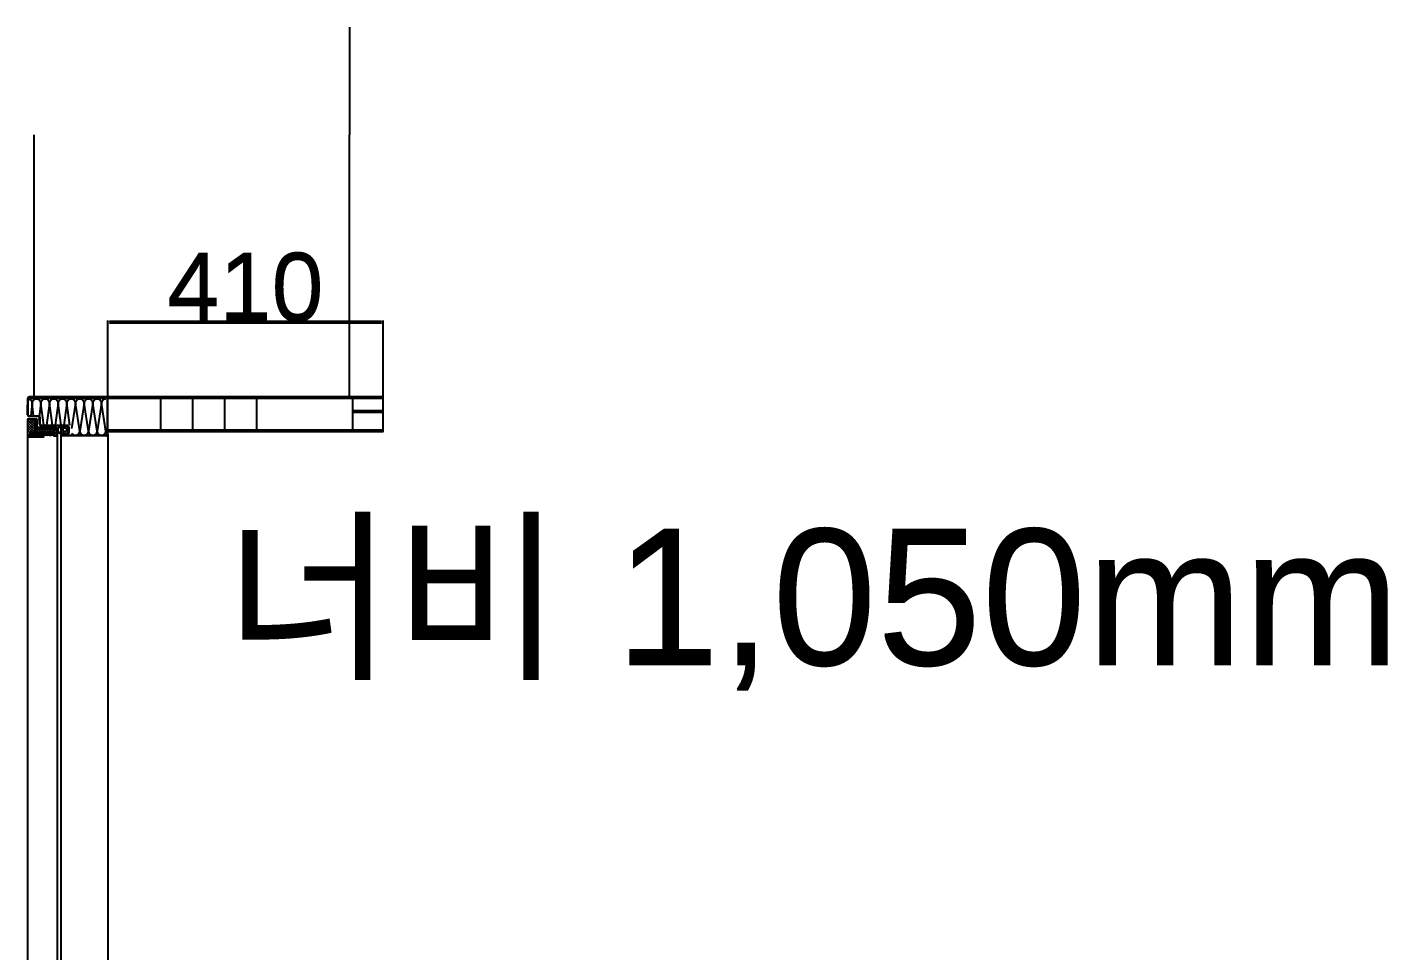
# Model space of a CAD drawing. Header units: millimetres. Extents: x 55547 to 190849, y 191990 to 326950.
# Drawn here: x 182517 to 184544, y 221933 to 223308 of the extents above; entities that cross this region are included whole.
import ezdxf
from ezdxf.lldxf.tags import DXFTag

# ---------------------------------------------------------------- set-up
doc = ezdxf.new("R2010")
doc.units = ezdxf.units.MM
doc.linetypes.add('ACAD_ISO02W100', pattern=[15, 12, -3])
doc.layers.get('Defpoints').update_dxf_attribs({"color": 144})
for name, color, linetype in [('000_50T 1pcs', 3, 'Continuous'), ('000_삭제분', 4, 'Continuous'), ('PH', 5, 'PHANTOM'), ('YE-E-WALL-C', 2, 'Continuous'), ('도면층2', 1, 'ACAD_ISO02W100')]:
    doc.layers.add(name, color=color, linetype=linetype)
for name, color, linetype, lineweight in [('D', 2, 'Continuous', 15), ('HA', 6, 'Continuous', 5), ('외형선', 4, 'Continuous', 30)]:
    doc.layers.add(name, color=color, linetype=linetype, lineweight=lineweight)
doc.layers.add('DEFPOINT', color=154, linetype='Continuous', plot=False)
doc.styles.get("Standard").update_dxf_attribs({"font": 'arial.ttf'})
tags = doc.linetypes.add('PHANTOM', pattern=[25, 12.5, -2.5, 2.5, -2.5, 2.5, -2.5]).pattern_tags.tags
tags[14:15] = [DXFTag(74, 4), DXFTag(75, 0), DXFTag(340, '0'), DXFTag(46, 1.0), DXFTag(50, 0.0), DXFTag(44, 0.0), DXFTag(45, 0.0)]
tags[12:13] = [DXFTag(74, 4), DXFTag(75, 0), DXFTag(340, '0'), DXFTag(46, 1.0), DXFTag(50, 0.0), DXFTag(44, 0.0), DXFTag(45, 0.0)]
tags[10:11] = [DXFTag(74, 4), DXFTag(75, 0), DXFTag(340, '0'), DXFTag(46, 1.0), DXFTag(50, 0.0), DXFTag(44, 0.0), DXFTag(45, 0.0)]
tags[8:9] = [DXFTag(74, 4), DXFTag(75, 0), DXFTag(340, '0'), DXFTag(46, 1.0), DXFTag(50, 0.0), DXFTag(44, 0.0), DXFTag(45, 0.0)]
tags[6:7] = [DXFTag(74, 4), DXFTag(75, 0), DXFTag(340, '0'), DXFTag(46, 1.0), DXFTag(50, 0.0), DXFTag(44, 0.0), DXFTag(45, 0.0)]
tags[4:5] = [DXFTag(74, 4), DXFTag(75, 0), DXFTag(340, '0'), DXFTag(46, 1.0), DXFTag(50, 0.0), DXFTag(44, 0.0), DXFTag(45, 0.0)]
doc.dimstyles.new('ISO-25', dxfattribs={"dimtxt": 2.5, "dimasz": 2.5, "dimexe": 1.25, "dimexo": 0.625, "dimtad": 1, "dimtxsty": 'Standard', "dimcen": 2.5, "dimadec": 0, "dimazin": 0, "dimtfac": 1, "dimtmove": 0, "dimatfit": 3, "dimfxl": 1, "dimarcsym": 0})
pattern_1 = [(45, (108307.9942, 131352.089), (-1.89403602, 1.89403602), []), (135, (108307.9942, 131352.089), (-1.89403602, -1.89403602), [])]
pattern_2 = [(45, (108302.4252, 131352.089), (-1.89403602, 1.89403602), []), (135, (108302.4252, 131352.089), (-1.89403602, -1.89403602), [])]
pattern_3 = [(315, (73353.5595, -206825.6686), (0.6313453403, 0.6313453403), [])]
pattern_4 = [(360, (77136.3494, -193284.7284), (5e-16, 1.964285714), [1.428571429, -0.535714286]), (90, (77136.3494, -193284.7284), (-1.964285714, 6e-16), [1.428571429, -0.535714286])]
pattern_5 = [(360, (77142.9225, -193277.8228), (5e-16, 1.964285714), [1.428571429, -0.535714286]), (90, (77142.9225, -193277.8228), (-1.964285714, 6e-16), [1.428571429, -0.535714286])]
pattern_6 = [(45, (109757.27, 133481.576), (-1.89403602, 1.89403602), []), (135, (109757.27, 133481.576), (-1.89403602, -1.89403602), [])]

# ---------------------------------------------------------------- blocks, each defined once
blk = doc.blocks.new('afasdfgadfgdfh')
at = {"color": 0, "lineweight": -3}
for p, q in [((1447570, 1260394), (1447570, 1260392)), ((1447570, 1260377), (1447570, 1260374)), ((1447570, 1260359), (1447570, 1260357)), ((1447581, 1260405), (1447571, 1260396)), ((1447581, 1260388), (1447571, 1260379)), ((1447581, 1260370), (1447571, 1260361)), ((1447572, 1260390), (1447581, 1260395)), ((1447572, 1260373), (1447581, 1260377)), ((1447572, 1260355), (1447581, 1260360)), ((1447587, 1260414), (1447581, 1260405)), ((1447581, 1260395), (1447581, 1260388)), ((1447581, 1260377), (1447581, 1260370)), ((1447581, 1260360), (1447584, 1260346)), ((1447594, 1260344), (1447589, 1260339)), ((1447642, 1260416), (1447590, 1260416)), ((1447598, 1260398), (1447633, 1260398)), ((1447598, 1260398), (1447598, 1260362)), ((1447633, 1260362), (1447598, 1260362)), ((1447633, 1260398), (1447633, 1260362)), ((1447637, 1260344), (1447643, 1260339)), ((1447651, 1260405), (1447645, 1260414)), ((1447647, 1260346), (1447651, 1260360)), ((1447660, 1260396), (1447651, 1260405)), ((1447651, 1260388), (1447651, 1260395)), ((1447651, 1260395), (1447659, 1260390)), ((1447660, 1260379), (1447651, 1260388)), ((1447651, 1260370), (1447651, 1260377)), ((1447651, 1260377), (1447659, 1260373)), ((1447660, 1260361), (1447651, 1260370)), ((1447651, 1260360), (1447659, 1260355)), ((1447661, 1260392), (1447661, 1260394)), ((1447661, 1260374), (1447661, 1260377)), ((1447661, 1260357), (1447661, 1260359)), ((1447608, 1260304), (1447613, 1260304)), ((1447608, 1260297), (1447624, 1260297)), ((1447619, 1260304), (1447623, 1260304))]:
    blk.add_line(p, q, dxfattribs=at)
for centre, radius, start, end in [((1447572, 1260394), 2.1, 128.6598, 180), ((1447572, 1260392), 1.4, 180, 288.4349), ((1447572, 1260377), 2.1, 128.6598, 180), ((1447572, 1260374), 1.4, 180, 288.4349), ((1447572, 1260359), 2.1, 128.6598, 180), ((1447572, 1260357), 1.4, 180, 288.4349), ((1447612, 1260329), 32.1, 147.6533, 261.5005), ((1447590, 1260412), 3.5, 90, 146.3099), ((1447597, 1260342), 3.5, 90, 140.7214), ((1447616, 1260263), 85.4, 77.2651, 102.7349), ((1447620, 1260329), 32.1, 278.4995, 32.3467), ((1447635, 1260342), 3.5, 39.2786, 90), ((1447642, 1260412), 3.5, 33.6901, 90), ((1447660, 1260392), 1.4, 251.5651, 0), ((1447660, 1260374), 1.4, 251.5651, 0), ((1447660, 1260357), 1.4, 251.5651, 0), ((1447659, 1260394), 2.1, 0, 51.3402), ((1447659, 1260377), 2.1, 0, 51.3402), ((1447659, 1260359), 2.1, 0, 51.3402), ((1447587, 1260325), 2.8, 95.5676, 281.9624), ((1447588, 1260336), 2.8, 69.0168, 255.4115), ((1447612, 1260329), 25.1, 168.6089, 182.3703), ((1447612, 1260329), 25.1, 195.1597, 212.1207), ((1447592, 1260313), 2.8, 125.3181, 311.7128), ((1447612, 1260329), 25.1, 224.9102, 245.0143), ((1447604, 1260305), 2.8, 158.2117, 344.6065), ((1447612, 1260329), 25.1, 257.8038, 260.8364), ((1447608, 1260304), 7, 261.5005, 270), ((1447608, 1260307), 3.5, 260.8364, 270), ((1447616, 1260304), 2.8, 180, 0), ((1447623, 1260307), 3.5, 270, 279.1636), ((1447620, 1260329), 25.1, 279.1636, 282.1962), ((1447624, 1260304), 7, 270, 278.4995), ((1447628, 1260305), 2.8, 195.3935, 21.7883), ((1447620, 1260329), 25.1, 294.9857, 315.0898), ((1447640, 1260313), 2.8, 228.2872, 54.6819), ((1447620, 1260329), 25.1, 327.8793, 344.8403), ((1447644, 1260336), 2.8, 284.5885, 110.9832), ((1447645, 1260325), 2.8, 258.0376, 84.4324), ((1447620, 1260329), 25.1, 357.6297, 11.3911)]:
    blk.add_arc(centre, radius, start, end, dxfattribs=at)
blk = doc.blocks.new('*D168')
at = {"layer": '000_50T 1pcs', "color": 0, "lineweight": -2, "transparency": 16777216}
for p, q in [((182636.7, 222758.7), (182636.7, 222871.5)), ((183044.2, 222870.2), (182639.2, 222870.2)), ((183046.7, 222758.7), (183046.7, 222871.5))]:
    blk.add_line(p, q, dxfattribs=at)
at = {"layer": '000_50T 1pcs', "color": 0, "transparency": 16777216}
for points in [[(182639.2, 222870.7), (182639.2, 222869.8), (182636.7, 222870.2)], [(183044.2, 222870.7), (183044.2, 222869.8), (183046.7, 222870.2)]]:
    blk.add_solid(points, dxfattribs=at)
at = {"layer": 'Defpoints', "color": 0, "transparency": 16777216}
for p in [(182636.7, 222870.2), (182636.7, 222758.1), (183046.7, 222758.1)]:
    blk.add_point(p, dxfattribs=at)
at = {"layer": '000_50T 1pcs', "color": 0, "transparency": 16777216, "insert": (182841.7, 222921.9), "char_height": 100, "attachment_point": 5}
blk.add_mtext('410', dxfattribs=at)
blk = doc.blocks.new('*D253')
at = {"layer": '000_삭제분', "color": 0, "lineweight": -2, "transparency": 16777216}
for p, q in [((182636.7, 222756.2), (182636.7, 222869)), ((183044.2, 222867.7), (182639.2, 222867.7)), ((183046.7, 222756.2), (183046.7, 222869))]:
    blk.add_line(p, q, dxfattribs=at)
at = {"layer": '000_삭제분', "color": 0, "transparency": 16777216}
for points in [[(182639.2, 222868.2), (182639.2, 222867.3), (182636.7, 222867.7)], [(183044.2, 222868.2), (183044.2, 222867.3), (183046.7, 222867.7)]]:
    blk.add_solid(points, dxfattribs=at)
at = {"layer": 'Defpoints', "color": 0, "transparency": 16777216}
for p in [(182636.7, 222867.7), (182636.7, 222755.6), (183046.7, 222755.6)]:
    blk.add_point(p, dxfattribs=at)
at = {"layer": '000_삭제분', "color": 0, "transparency": 16777216, "insert": (182841.7, 222919.4), "char_height": 100, "attachment_point": 5}
blk.add_mtext('410', dxfattribs=at)

msp = doc.modelspace()

# ---------------------------------------------------------------- hatches: boundary and pattern name
at = {"layer": '000_50T 1pcs', "transparency": 33554687}
h = msp.add_hatch(dxfattribs=at)
h.set_pattern_fill('HOUND', color=252, scale=30)
h.set_pattern_definition([(0, (-219906.05, 20855.125), (190.5, 47.625), [762, -381]), (90, (-219906.05, 20855.125), (-47.625, -190.5), [762, -381])])
h.paths.add_polyline_path([(183046.66, 222758.121), (183046.66, 222708.121), (182636.66, 222708.121), (182636.66, 222758.121)])
at = {"layer": '000_삭제분', "transparency": 33554687}
h = msp.add_hatch(dxfattribs=at)
h.set_pattern_fill('HOUND', color=1, scale=30)
h.set_pattern_definition([(0, (-219906.05, 20852.625), (190.5, 47.625), [762, -381]), (90, (-219906.05, 20852.625), (-47.625, -190.5), [762, -381])])
h.paths.add_polyline_path([(183046.66, 222755.621), (183046.66, 222705.621), (182636.66, 222705.621), (182636.66, 222755.621)])
at = {"layer": 'D'}
h = msp.add_hatch(dxfattribs=at)
h.set_pattern_fill('ANSI37', color=1, scale=21.428571, angle=360, style=0)
h.set_pattern_definition(pattern_1)
edge = h.paths.add_edge_path()
edge.add_line((182529.046, 222705.323), (182517.603, 222705.323))
edge.add_line((182517.603, 222705.323), (182517.603, 222724.612))
edge.add_arc((182518.26, 222724.156), 0.8, 124.771944, 145.228056, ccw=False)
edge.add_line((182517.804, 222724.813), (182527.555, 222724.813))
edge.add_line((182527.555, 222724.813), (182527.555, 222705.323))
h = msp.add_hatch(dxfattribs=at)
h.set_pattern_fill('ANSI37', color=1, scale=21.428571, angle=360, style=0)
h.set_pattern_definition(pattern_1)
edge = h.paths.add_edge_path()
edge.add_line((182529.046, 222705.323), (182517.603, 222705.323))
edge.add_line((182517.603, 222705.323), (182517.603, 222724.612))
edge.add_arc((182518.26, 222724.156), 0.8, 124.771944, 145.228056, ccw=False)
edge.add_line((182517.804, 222724.813), (182527.555, 222724.813))
edge.add_line((182527.555, 222724.813), (182527.555, 222705.323))
h = msp.add_hatch(dxfattribs=at)
h.set_pattern_fill('ANSI37', color=1, scale=21.428571, angle=360, style=0)
h.set_pattern_definition(pattern_2)
h.paths.add_polyline_path([(182555.222, 222709.117), (182555.222, 222704.555), (182531.843, 222704.555), (182531.843, 222709.117)])
h = msp.add_hatch(dxfattribs=at)
h.set_pattern_fill('ANSI37', color=1, scale=21.428571, angle=360, style=0)
h.set_pattern_definition(pattern_2)
h.paths.add_polyline_path([(182555.222, 222709.117), (182555.222, 222704.555), (182531.843, 222704.555), (182531.843, 222709.117)])
at = {"layer": 'HA'}
h = msp.add_hatch(dxfattribs=at)
h.set_pattern_fill('ANGLE', color=4, scale=7.142857, angle=360, style=0)
h.set_pattern_definition(pattern_5)
h.paths.add_polyline_path([(182530.593, 222703.827), (182530.593, 222722.499), (182529.595, 222722.499), (182529.595, 222703.827)])
h = msp.add_hatch(dxfattribs=at)
h.set_pattern_fill('ANGLE', color=4, scale=7.142857, angle=360, style=0)
h.set_pattern_definition(pattern_5)
h.paths.add_polyline_path([(182530.593, 222703.827), (182530.593, 222722.499), (182529.595, 222722.499), (182529.595, 222703.827)])
h = msp.add_hatch(dxfattribs=at)
h.set_pattern_fill('ANGLE', color=4, scale=7.142857, angle=360, style=0)
h.set_pattern_definition(pattern_4)
h.paths.add_polyline_path([(182541.522, 222697.83), (182541.522, 222701.487), (182517.603, 222701.487), (182517.603, 222697.83)])
h = msp.add_hatch(dxfattribs=at)
h.set_pattern_fill('ANGLE', color=4, scale=7.142857, angle=360, style=0)
h.set_pattern_definition(pattern_4)
h.paths.add_polyline_path([(182541.522, 222697.83), (182541.522, 222701.487), (182517.603, 222701.487), (182517.603, 222697.83)])
h = msp.add_hatch(dxfattribs=at)
h.set_pattern_fill('ANSI37', color=1, scale=21.428571, angle=360, style=0)
h.set_pattern_definition(pattern_6)
h.paths.add_polyline_path([(182560.451, 222709.583), (182556.186, 222709.583), (182556.186, 222698.851), (182560.451, 222698.851)])
h = msp.add_hatch(dxfattribs=at)
h.set_pattern_fill('ANSI37', color=1, scale=21.428571, angle=360, style=0)
h.set_pattern_definition(pattern_6)
h.paths.add_polyline_path([(182560.451, 222709.583), (182556.186, 222709.583), (182556.186, 222698.851), (182560.451, 222698.851)])
at = {"layer": '도면층2', "ltscale": 10}
h = msp.add_hatch(dxfattribs=at)
h.set_pattern_fill('ANSI31', color=0, scale=7.142857, angle=270)
h.set_pattern_definition(pattern_3)
edge = h.paths.add_edge_path()
edge.add_line((182553.476, 222703.499), (182529.298, 222703.499))
edge.add_line((182529.298, 222703.499), (182529.298, 222722.499))
edge.add_line((182529.298, 222722.499), (182527.698, 222722.499))
edge.add_line((182527.698, 222722.499), (182527.698, 222705.099))
edge.add_line((182527.698, 222705.099), (182521.389, 222705.102))
edge.add_arc((182521.389, 222703.502), 1.6, 90, 270)
edge.add_line((182521.389, 222701.902), (182542.051, 222701.902))
edge.add_line((182542.051, 222701.902), (182542.051, 222700.302))
edge.add_line((182542.051, 222700.302), (182553.477, 222700.299))
edge.add_arc((182553.476, 222701.899), 1.6, 270.03459, 450.000002)
h = msp.add_hatch(dxfattribs=at)
h.set_pattern_fill('ANSI31', color=0, scale=7.142857, angle=270)
h.set_pattern_definition(pattern_3)
edge = h.paths.add_edge_path()
edge.add_line((182553.476, 222703.499), (182529.298, 222703.499))
edge.add_line((182529.298, 222703.499), (182529.298, 222722.499))
edge.add_line((182529.298, 222722.499), (182527.698, 222722.499))
edge.add_line((182527.698, 222722.499), (182527.698, 222705.099))
edge.add_line((182527.698, 222705.099), (182521.389, 222705.102))
edge.add_arc((182521.389, 222703.502), 1.6, 90, 270)
edge.add_line((182521.389, 222701.902), (182542.051, 222701.902))
edge.add_line((182542.051, 222701.902), (182542.051, 222700.302))
edge.add_line((182542.051, 222700.302), (182553.477, 222700.299))
edge.add_arc((182553.476, 222701.899), 1.6, 270.03459, 450.000002)
at = {"layer": '외형선'}
h = msp.add_hatch(color=221, dxfattribs=at)
h.dxf.hatch_style = 1
h.paths.add_polyline_path([(182532.729, 222710.793), (182560.142, 222710.793), (182560.142, 222712.081), (182532.729, 222712.081)])
h = msp.add_hatch(color=221, dxfattribs=at)
h.dxf.hatch_style = 1
h.paths.add_polyline_path([(182532.729, 222710.793), (182560.142, 222710.793), (182560.142, 222712.081), (182532.729, 222712.081)])

# ---------------------------------------------------------------- linework, layer by layer
at = {"lineweight": 15}
for p, q in [((182516.66, 222755.121, 0), (182516.66, 222731.121, 0)), ((182518.26, 222755.121, 0), (182518.26, 222731.121, 0)), ((182531.66, 222758.121, 0), (182519.66, 222758.121, 0)), ((182531.66, 222756.521, 0), (182519.66, 222756.521, 0)), ((182631.66, 222756.521, 0), (182521.66, 222756.521, 0)), ((182521.66, 222756.521, 0), (182521.66, 222754.921, 0)), ((182631.66, 222754.921, 0), (182521.66, 222754.921, 0)), ((182531.66, 222758.121, 0), (182531.66, 222756.521, 0)), ((182621.66, 222758.121, 0), (182633.66, 222758.121, 0)), ((182621.66, 222758.121, 0), (182621.66, 222756.521, 0)), ((182621.66, 222756.521, 0), (182633.66, 222756.521, 0)), ((182631.66, 222756.521, 0), (182631.66, 222754.921, 0)), ((182635.06, 222755.121, 0), (182635.06, 222702.121, 0)), ((182636.66, 222755.121, 0), (182636.66, 222702.121, 0)), ((182516.66, 222731.121, 0), (182516.66, 222746.121, 0)), ((182518.26, 222731.121, 0), (182518.26, 222746.121, 0)), ((182516.66, 222724.122, 0), (182516.66, 220608.404, 0)), ((182516.66, 222724.122, 0), (182516.66, 220608.404, 0)), ((182516.66, 222724.122, 0), (182516.66, 220608.404, 0)), ((182533.26, 222729.721, 0), (182519.66, 222729.721, 0)), ((182533.26, 222728.121, 0), (182519.66, 222728.121, 0)), ((182534.66, 222717.121, 0), (182534.66, 222726.721, 0)), ((182536.26, 222717.121, 0), (182536.26, 222726.721, 0)), ((182576.26, 222715.721, 0), (182537.66, 222715.721, 0)), ((182576.26, 222714.121, 0), (182537.66, 222714.121, 0)), ((182577.66, 222712.721, 0), (182577.66, 222704.521, 0)), ((182579.26, 222712.721, 0), (182579.26, 222704.521, 0)), ((182517.46, 222701.899, 0), (182517.46, 220608.404, 0)), ((182517.46, 222701.899, 0), (182517.46, 220608.404, 0)), ((182517.46, 222701.899, 0), (182517.46, 220608.372, 0)), ((182560.86, 222700.299, 0), (182560.86, 220610.595, 0)), ((182560.86, 222700.299, 0), (182560.86, 220610.595, 0)), ((182560.86, 222700.299, 0), (182560.86, 220610.595, 0)), ((182561.66, 222709.193, 0), (182561.66, 220610.627, 0)), ((182561.66, 222709.193, 0), (182561.66, 220610.627, 0)), ((182561.66, 222709.193, 0), (182561.66, 220610.627, 0)), ((182576.26, 222703.121, 0), (182568.66, 222703.121, 0)), ((182576.26, 222701.521, 0), (182568.66, 222701.521, 0)), ((182633.66, 222700.721, 0), (182568.66, 222700.721, 0)), ((182633.66, 222699.121, 0), (182568.66, 222699.121, 0))]:
    msp.add_line(p, q, dxfattribs=at)
at = {"color": 251, "elevation": 0}
for points in [[(182516.86, 222754.672, -0.44691259), (182524.023, 222748.259), (182522.265, 222729.721)], [(182525.781, 222729.721), (182524.023, 222748.259, -1), (182536.928, 222748.259), (182533.86, 222723.357)], [(182541.568, 222715.721), (182536.928, 222748.259, -1), (182549.833, 222748.259), (182545.193, 222715.721)], [(182554.473, 222715.721), (182549.833, 222748.259, -1), (182562.738, 222748.259), (182558.098, 222715.721)], [(182567.378, 222715.721), (182562.738, 222748.259, -1), (182575.643, 222748.259), (182571.003, 222715.721)], [(182580.283, 222715.721), (182575.643, 222748.259, -1), (182588.548, 222748.259), (182582.86, 222710.632)], [(182633.66, 222707.187), (182627.263, 222748.259, -0.41170563), (182633.66, 222754.711, -0.41170563)], [(182582.86, 222703.872, 0.78005006), (182595, 222706.918), (182588.548, 222748.259), (182582.86, 222710.632)]]:
    msp.add_lwpolyline(points, format="xyb", dxfattribs=at)
for points in [[(182588.548, 222748.259, -1), (182601.453, 222748.259), (182595, 222706.918)], [(182601.453, 222748.259, -1), (182614.358, 222748.259), (182607.905, 222706.918)], [(182614.358, 222748.259, -1), (182627.263, 222748.259), (182620.81, 222706.918)], [(182601.453, 222748.259), (182595, 222706.918, 1), (182607.905, 222706.918)], [(182614.358, 222748.259), (182607.905, 222706.918, 1), (182620.81, 222706.918)], [(182627.263, 222748.259), (182620.81, 222706.918, 1), (182633.715, 222706.918)]]:
    msp.add_lwpolyline(points, format="xyb", close=True, dxfattribs=at)
for points in [[(182525.781, 222729.721), (182524.023, 222748.259), (182522.265, 222729.721)], [(182541.568, 222715.721), (182536.928, 222748.259), (182533.86, 222723.357)], [(182554.473, 222715.721), (182549.833, 222748.259), (182545.193, 222715.721)], [(182567.378, 222715.721), (182562.738, 222748.259), (182558.098, 222715.721)], [(182580.283, 222715.721), (182575.643, 222748.259), (182571.003, 222715.721)]]:
    msp.add_lwpolyline(points, dxfattribs=at)
at = {"lineweight": 15}
for centre, radius, start, end in [((182519.66, 222755.121, 0), 3, 90, 180), ((182519.66, 222755.121, 0), 1.4, 90, 180), ((182633.66, 222755.121, 0), 3, 0, 90), ((182633.66, 222755.121, 0), 1.4, 0, 90), ((182519.66, 222731.121, 0), 3, 180, 270), ((182518.26, 222724.121, 0), 1.6, 90, 180), ((182518.26, 222724.121, 0), 1.6, 90, 180), ((182518.26, 222724.121, 0), 0.8, 90, 180), ((182518.26, 222724.121, 0), 0.8, 90, 180), ((182519.66, 222731.121, 0), 1.4, 180, 270), ((182530.1, 222724.121, 0), 1.6, 0, 90), ((182530.1, 222724.121, 0), 1.6, 0, 90), ((182530.132, 222724.153, 0), 0.8, 0, 90), ((182530.132, 222724.153, 0), 0.8, 0, 90), ((182533.26, 222726.721, 0), 3, 0, 90), ((182533.26, 222726.721, 0), 1.4, 0, 90), ((182537.66, 222717.121, 0), 3, 180, 270), ((182537.66, 222717.121, 0), 1.4, 180, 270), ((182576.26, 222712.721, 0), 3, 0, 90), ((182576.26, 222712.721, 0), 1.4, 0, 90), ((182560.06, 222709.193, 0), 1.6, 0, 90), ((182560.06, 222709.193, 0), 1.6, 0, 90), ((182560.06, 222709.225, 0), 0.8, 0, 90), ((182560.06, 222709.225, 0), 0.8, 0, 90), ((182568.66, 222701.121, 0), 2, 90, 270), ((182568.66, 222701.121, 0), 0.4, 90, 270), ((182576.26, 222704.521, 0), 1.4, 270, 0), ((182576.26, 222704.521, 0), 3, 270, 0), ((182633.66, 222702.121, 0), 3, 270, 0), ((182633.66, 222702.121, 0), 1.4, 270, 0)]:
    msp.add_arc(centre, radius, start, end, dxfattribs=at)
at = {"layer": '000_50T 1pcs', "elevation": 0}
msp.add_lwpolyline([(183046.66, 222758.121), (183046.66, 222708.121), (182636.66, 222708.121), (182636.66, 222758.121)], close=True, dxfattribs=at)
at = {"layer": '000_삭제분', "color": 1}
msp.add_lwpolyline([(183046.66, 222755.621), (183046.66, 222705.621), (182636.66, 222705.621), (182636.66, 222755.621)], close=True, dxfattribs=at)
at = {"layer": 'D', "color": 7}
for p, q in [((182518.109, 222724.953, 0), (182530.132, 222724.953, 0)), ((182518.109, 222724.953, 0), (182530.132, 222724.953, 0)), ((182518.109, 222724.953, 0), (182530.132, 222724.953, 0)), ((182518.109, 222724.953, 0), (182530.132, 222724.953, 0)), ((182518.26, 222725.721, 0), (182530.1, 222725.721, 0)), ((182518.26, 222725.721, 0), (182530.1, 222725.721, 0)), ((182518.26, 222725.721, 0), (182530.1, 222725.721, 0)), ((182518.26, 222725.721, 0), (182530.1, 222725.721, 0)), ((182527.698, 222705.099, 0), (182527.698, 222722.499, 0)), ((182527.698, 222722.499, 0), (182529.298, 222722.499, 0)), ((182527.698, 222705.099, 0), (182527.698, 222722.499, 0)), ((182527.698, 222722.499, 0), (182529.298, 222722.499, 0)), ((182529.298, 222722.499, 0), (182529.298, 222703.499, 0)), ((182529.298, 222722.499, 0), (182529.298, 222703.499, 0)), ((182530.932, 222724.153, 0), (182530.932, 222703.641, 0)), ((182530.932, 222724.153, 0), (182530.932, 222703.641, 0)), ((182531.7, 222724.121, 0), (182531.7, 222704.409, 0)), ((182531.7, 222724.121, 0), (182531.7, 222704.409, 0)), ((182521.389, 222705.099, 0), (182527.698, 222705.099, 0)), ((182521.389, 222705.099, 0), (182527.698, 222705.099, 0)), ((182521.389, 222703.499, 0), (182553.476, 222703.499, 0)), ((182521.389, 222703.499, 0), (182553.476, 222703.499, 0)), ((182553.476, 222701.899, 0), (182521.389, 222701.899, 0)), ((182553.476, 222701.899, 0), (182521.389, 222701.899, 0)), ((182530.932, 222703.641, 0), (182553.988, 222703.641, 0)), ((182530.932, 222703.641, 0), (182553.988, 222703.641, 0)), ((182531.7, 222704.409, 0), (182553.988, 222704.409, 0)), ((182553.508, 222704.409, 0), (182531.7, 222704.409, 0)), ((182531.7, 222704.409, 0), (182553.988, 222704.409, 0)), ((182553.508, 222704.409, 0), (182531.7, 222704.409, 0)), ((182560.06, 222710.793, 0), (182532.948, 222710.793, 0)), ((182560.06, 222710.793, 0), (182532.948, 222710.793, 0)), ((182560.06, 222710.793, 0), (182532.948, 222710.793, 0)), ((182560.06, 222710.793, 0), (182532.948, 222710.793, 0)), ((182560.06, 222710.025, 0), (182532.948, 222710.025, 0)), ((182560.06, 222710.025, 0), (182532.948, 222710.025, 0)), ((182560.06, 222710.025, 0), (182532.948, 222710.025, 0)), ((182560.06, 222710.025, 0), (182532.948, 222710.025, 0)), ((182555.22, 222709.257, 0), (182532.948, 222709.257, 0)), ((182555.22, 222709.257, 0), (182532.948, 222709.257, 0)), ((182542.051, 222701.899, 0), (182542.051, 222700.299, 0)), ((182542.051, 222701.899, 0), (182542.051, 222700.299, 0)), ((182553.476, 222700.299, 0), (182542.051, 222700.299, 0)), ((182553.476, 222700.299, 0), (182542.051, 222700.299, 0)), ((182553.988, 222704.409, 0), (182553.988, 222703.641, 0)), ((182553.988, 222704.409, 0), (182553.988, 222703.641, 0)), ((182555.22, 222709.257, 0), (182555.22, 222710.025, 0)), ((182555.22, 222709.257, 0), (182555.22, 222710.025, 0)), ((182555.22, 222709.257, 0), (182555.22, 222710.025, 0)), ((182555.22, 222709.257, 0), (182555.22, 222710.025, 0))]:
    msp.add_line(p, q, dxfattribs=at)
at = {"layer": 'D', "color": 1, "elevation": 0}
for points in [[(182527.555, 222724.813), (182527.555, 222705.323), (182517.603, 222705.323), (182517.603, 222724.813)], [(182527.555, 222724.813), (182527.555, 222705.323), (182517.603, 222705.323), (182517.603, 222724.813)], [(182555.222, 222709.117), (182555.222, 222704.555), (182531.843, 222704.555), (182531.843, 222709.117)], [(182555.222, 222709.117), (182555.222, 222704.555), (182531.843, 222704.555), (182531.843, 222709.117)], [(182560.451, 222709.583), (182560.451, 222698.851), (182556.186, 222698.851), (182556.186, 222709.583)], [(182560.451, 222709.583), (182560.451, 222698.851), (182556.186, 222698.851), (182556.186, 222709.583)]]:
    msp.add_lwpolyline(points, close=True, dxfattribs=at)
at = {"layer": 'D', "color": 7}
for centre, radius, start, end in [((182521.389, 222703.499, 0), 1.6, 90, 270), ((182521.389, 222703.499, 0), 1.6, 90, 270), ((182532.948, 222710.025, 0), 0.768, 90, 270), ((182532.948, 222710.025, 0), 0.768, 90, 270), ((182532.948, 222710.025, 0), 0.768, 90, 270), ((182532.948, 222710.025, 0), 0.768, 90, 270), ((182553.476, 222701.899, 0), 1.6, 270, 90), ((182553.476, 222701.899, 0), 1.6, 270, 90)]:
    msp.add_arc(centre, radius, start, end, dxfattribs=at)
at = {"layer": 'DEFPOINT', "elevation": 0}
msp.add_lwpolyline([(182996.654, 223308.122), (182996.654, 223268.122)], dxfattribs=at)
msp.add_lwpolyline([(182996.654, 223308.122), (182996.654, 223268.122)], dxfattribs=at)
at = {"layer": 'HA', "color": 4}
for p, q in [((182530.593, 222722.499, 0), (182529.595, 222722.499, 0)), ((182529.595, 222722.499, 0), (182529.595, 222703.827, 0)), ((182530.593, 222722.499, 0), (182529.595, 222722.499, 0)), ((182529.595, 222722.499, 0), (182529.595, 222703.827, 0)), ((182530.593, 222703.827, 0), (182530.593, 222722.499, 0)), ((182530.593, 222703.827, 0), (182530.593, 222722.499, 0))]:
    msp.add_line(p, q, dxfattribs=at)
at = {"layer": 'HA', "color": 47}
for p, q in [((182519.854, 222701.899, 0), (182517.46, 222701.899, 0)), ((182521.389, 222701.899, 0), (182517.46, 222701.899, 0)), ((182521.389, 222701.899, 0), (182517.46, 222701.899, 0)), ((182519.854, 222701.899, 0), (182517.46, 222701.899, 0)), ((182521.389, 222701.899, 0), (182517.46, 222701.899, 0)), ((182521.389, 222701.899, 0), (182517.46, 222701.899, 0)), ((182549.451, 222700.299, 0), (182552.291, 222700.299, 0)), ((182549.451, 222700.299, 0), (182552.291, 222700.299, 0)), ((182558.02, 222700.299, 0), (182560.86, 222700.299, 0)), ((182558.02, 222700.299, 0), (182560.86, 222700.299, 0)), ((182558.654, 222701.824, 0), (182560.86, 222701.824, 0)), ((182558.654, 222701.824, 0), (182560.86, 222701.824, 0))]:
    msp.add_line(p, q, dxfattribs=at)
at = {"layer": 'HA', "color": 4, "elevation": 0}
msp.add_lwpolyline([(182541.522, 222697.83), (182517.603, 222697.83), (182517.603, 222701.487), (182541.522, 222701.487)], close=True, dxfattribs=at)
msp.add_lwpolyline([(182541.522, 222697.83), (182517.603, 222697.83), (182517.603, 222701.487), (182541.522, 222701.487)], close=True, dxfattribs=at)
msp.add_lwpolyline([(182530.593, 222703.827), (182529.595, 222703.827)], dxfattribs=at)
msp.add_lwpolyline([(182530.593, 222703.827), (182529.595, 222703.827)], dxfattribs=at)
at = {"layer": 'PH', "ltscale": 4}
for p, q in [((182566.66, 222713.468, 0), (182566.66, 220613.804, 0)), ((182566.66, 222713.468, 0), (182566.66, 220613.804, 0)), ((182566.66, 222701.121, 0), (182566.66, 222525.576, 0)), ((182566.66, 222701.121, 0), (182566.66, 222525.576, 0)), ((182636.66, 222702.121, 0), (182636.66, 220598.95, 0)), ((182636.66, 222702.121, 0), (182636.66, 220598.95, 0))]:
    msp.add_line(p, q, dxfattribs=at)
at = {"layer": 'YE-E-WALL-C'}
for p, q in [((182996.654, 223268.122, 0), (182996.654, 223148.121, 0)), ((182996.654, 223268.122, 0), (182996.654, 223148.121, 0)), ((182526.66, 223148.121, 0), (182526.66, 222758.121, 0)), ((182526.66, 223148.121, 0), (182526.66, 222758.121, 0)), ((182996.66, 222758.121, 0), (182996.66, 223148.121, 0)), ((182996.66, 222758.121, 0), (182996.66, 223148.121, 0)), ((182526.66, 222758.121, 0), (182996.66, 222758.121, 0)), ((182526.66, 222758.121, 0), (182996.66, 222758.121, 0))]:
    msp.add_line(p, q, dxfattribs=at)
at = {"layer": '외형선', "color": 0}
msp.add_line((182555.22, 222709.257, 0), (182532.948, 222709.257, 0), dxfattribs=at)
msp.add_line((182555.22, 222709.257, 0), (182532.948, 222709.257, 0), dxfattribs=at)
at = {"layer": '외형선', "color": 0, "elevation": 0}
msp.add_lwpolyline([(182532.729, 222710.793), (182560.142, 222710.793), (182560.142, 222712.081), (182532.729, 222712.081)], close=True, dxfattribs=at)
msp.add_lwpolyline([(182532.729, 222710.793), (182560.142, 222710.793), (182560.142, 222712.081), (182532.729, 222712.081)], close=True, dxfattribs=at)

# ---------------------------------------------------------------- block references
at = {"color": 6, "xscale": 0.1357142857142857, "yscale": 0.1357142857142857, "zscale": 0.1357142857142857, "rotation": 270}
msp.add_blockref('afasdfgadfgdfh', (11521.232, 419170.759, 0), dxfattribs=at)

# ---------------------------------------------------------------- texts
at = {"layer": '000_50T 1pcs'}
msp.add_text('너비 1,050mm', height=200.9037, dxfattribs=at).set_placement((182810.043, 222360.446, 0))
at = {"layer": '000_삭제분', "color": 1}
msp.add_text('너비 1,050mm', height=200.9037, dxfattribs=at).set_placement((182810.043, 222357.946))

# ---------------------------------------------------------------- dimensions: what is measured, and where the dimension line sits
at = {"layer": '000_50T 1pcs'}
dim = msp.add_linear_dim(base=(182636.66, 222870.243, 0), p1=(183046.66, 222758.121, 0), p2=(182636.66, 222758.121, 0), dimstyle='ISO-25', override={"dimtxt": 100}, dxfattribs=at)
dim.commit()
dim.dimension.update_dxf_attribs({"geometry": '*D168', "text_midpoint": (182841.66, 222921.926, 0)})
at = {"layer": '000_삭제분', "color": 1}
dim = msp.add_linear_dim(base=(182636.66, 222867.743), p1=(183046.66, 222755.621), p2=(182636.66, 222755.621), dimstyle='ISO-25', override={"dimtxt": 100}, dxfattribs=at)
dim.commit()
dim.dimension.update_dxf_attribs({"geometry": '*D253', "text_midpoint": (182841.66, 222919.426)})

doc.saveas('drawing.dxf')
